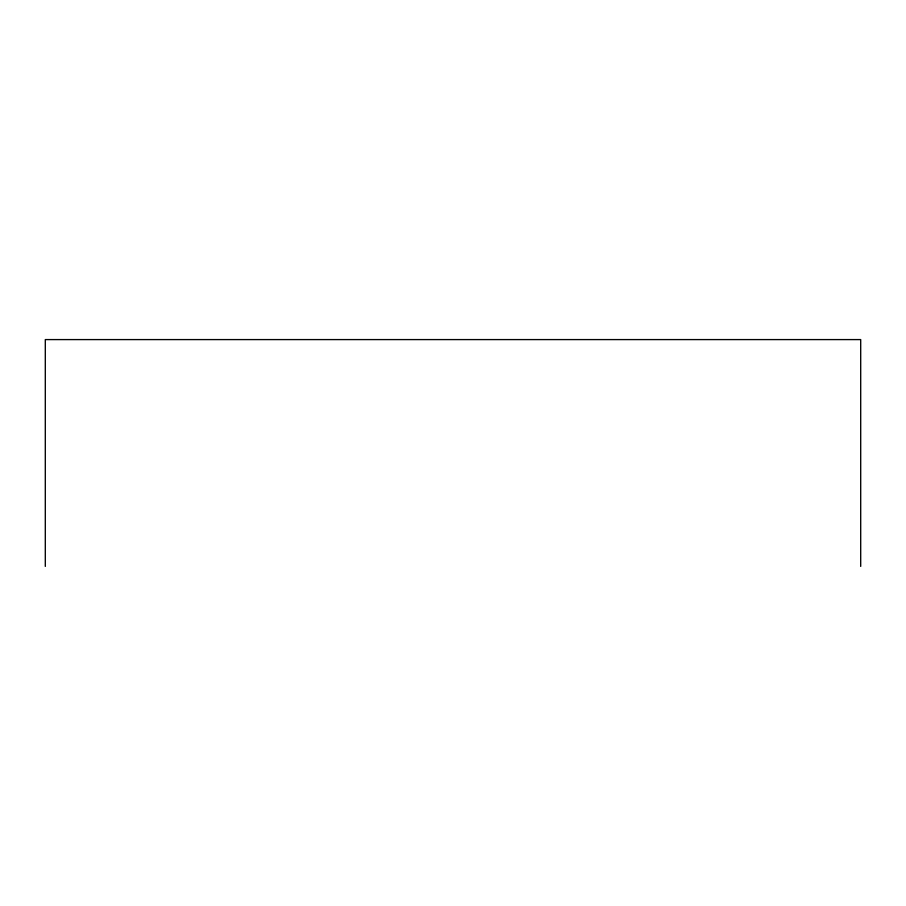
<?xml version="1.0" encoding="UTF-8"?>
<svg xmlns="http://www.w3.org/2000/svg" width="906" height="906" viewBox="0 0 906 906"><rect width="100%" height="100%" fill="white"/><g stroke="black" fill="none" stroke-linecap="round" stroke-linejoin="round"><path stroke-width="1.36" d="M860.7 566.409L860.7 339.591L45.3 339.591L45.3 566.409"/></g></svg>
